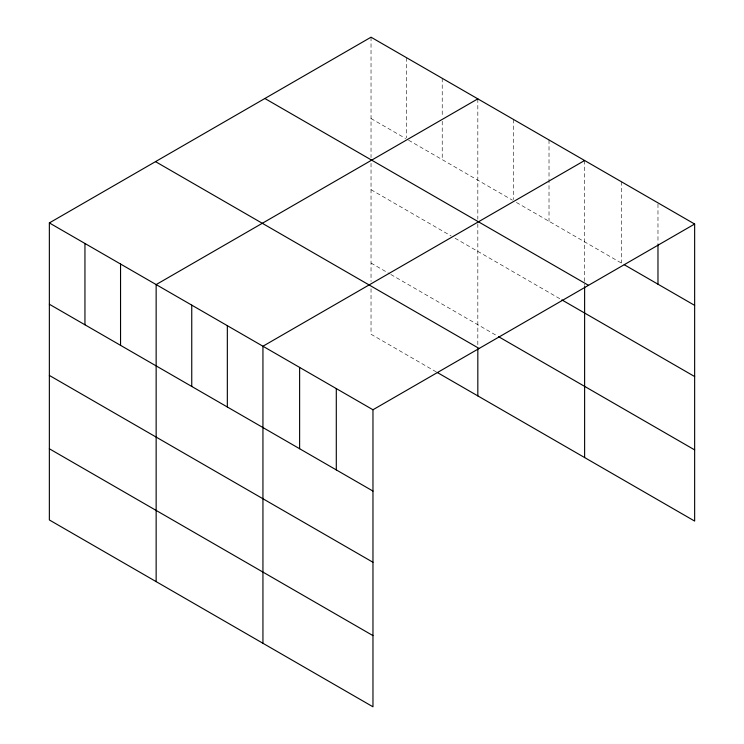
<?xml version="1.0" encoding="UTF-8"?>
<svg xmlns="http://www.w3.org/2000/svg" width="744" height="744" viewBox="0 0 744 744"><rect width="100%" height="100%" fill="white"/><g stroke="black" fill="none" stroke-linecap="round" stroke-linejoin="round"><path stroke-width="0.56" stroke-dasharray="3.72 2.79" d="M371.033 37.2L371.033 157.561M371.033 118.529L405.638 138.505M408.605 140.216L512.43 200.164M516.392 202.442L623.277 264.157M371.033 189.711L451.124 235.95M455.077 238.238L560.883 299.321M371.033 263.06L389.819 273.904M390.805 274.471L496.611 335.563M436.291 371.926L371.033 334.242L371.033 287.165M657.975 204.023L657.975 243.53M621.296 181.685L621.296 263.013M584.617 160.509L584.617 285.473M549.016 139.965L549.016 221.284M513.425 119.412L513.425 199.569M477.825 98.859L477.825 219.22M477.825 223.814L477.825 346.527M442.224 78.306L442.224 116.641M442.224 121.291L442.224 159.625M406.624 57.753L406.624 137.919M371.033 163.299L371.033 281.427"/><path stroke-width="1.12" d="M49.355 222.921L372.967 409.758L372.967 706.8L49.355 519.963L49.355 222.921L371.033 37.2L694.645 224.037L694.645 521.079L437.286 372.493M477.825 98.859L156.147 284.58L156.147 581.622M584.617 160.509L262.939 346.23L262.939 643.272M372.967 409.758L694.645 224.037M624.272 264.734L694.645 305.366M264.873 98.487L588.495 285.324M561.878 299.897L694.645 376.548M498.592 336.697L694.645 449.897M155.505 161.634L479.127 348.471M49.355 304.24L372.967 491.077M49.355 375.432L372.967 562.269M49.355 448.772L372.967 635.609M657.975 244.683L657.975 284.189M584.617 286.617L584.617 457.56M477.825 348.824L477.825 395.901M336.297 388.582L336.297 469.91M299.618 367.406L299.618 448.734M227.339 325.677L227.339 407.005M191.747 305.124L191.747 386.452M120.547 264.027L120.547 345.346M84.946 243.474L84.946 324.793"/></g></svg>
